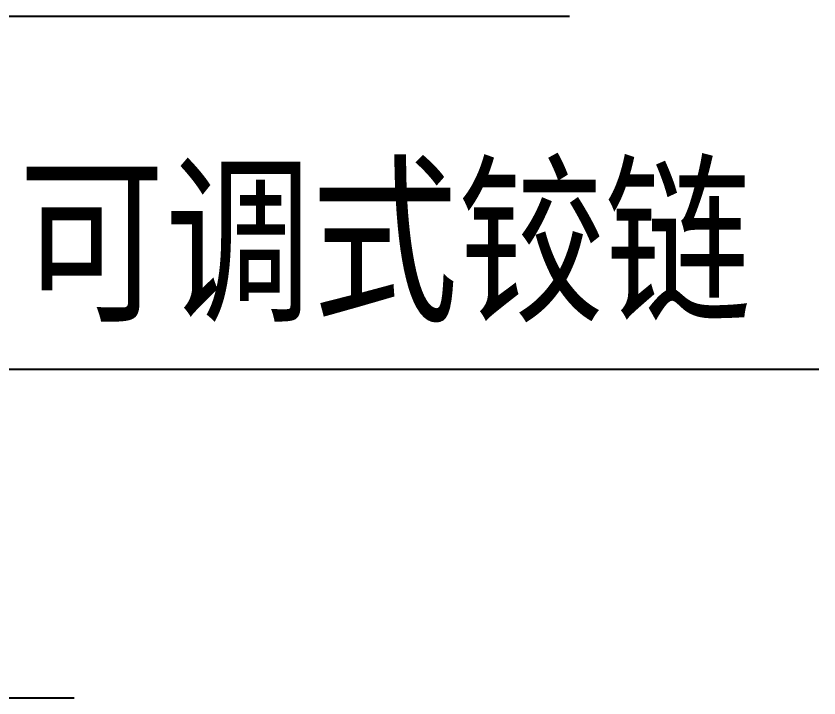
# Model space of a CAD drawing. Extents: x -976302 to -776254, y 5665 to 231437.
# Drawn here: x -796320 to -794526, y 89145 to 90667 of the extents above; entities that cross this region are included whole.
import ezdxf

# ---------------------------------------------------------------- set-up
doc = ezdxf.new("R2010")
doc.units = 0
doc.header["$LTSCALE"] = 1000
doc.header["$MEASUREMENT"] = 0
doc.layers.add('暖通', color=7, linetype='Continuous')
doc.styles.add('-黑体', font='simhei.ttf', dxfattribs={"width": 0.8})

msp = doc.modelspace()

# ---------------------------------------------------------------- linework, layer by layer
at = {"layer": '暖通', "color": 7}
for p, q in [((-805940.1, 90667.2), (-795084, 90667.2)), ((-805940.1, 90667.2), (-795084, 90667.2)), ((-796361.7, 89878.7), (-794526.4, 89878.7)), ((-796361.7, 89878.7), (-794526.4, 89878.7)), ((-797536.7, 89144.6), (-796190.4, 89144.6)), ((-797536.7, 89144.6), (-796190.4, 89144.6))]:
    msp.add_line(p, q, dxfattribs=at)

# ---------------------------------------------------------------- texts
at = {"layer": '暖通', "color": 7, "style": '-黑体', "width": 0.8}
msp.add_text('可调式铰链', height=300, rotation=0, dxfattribs=at).set_placement((-796314.7, 90016.5))
msp.add_text('可调式铰链', height=300, rotation=0, dxfattribs=at).set_placement((-796314.7, 90016.5))

doc.saveas('drawing.dxf')
